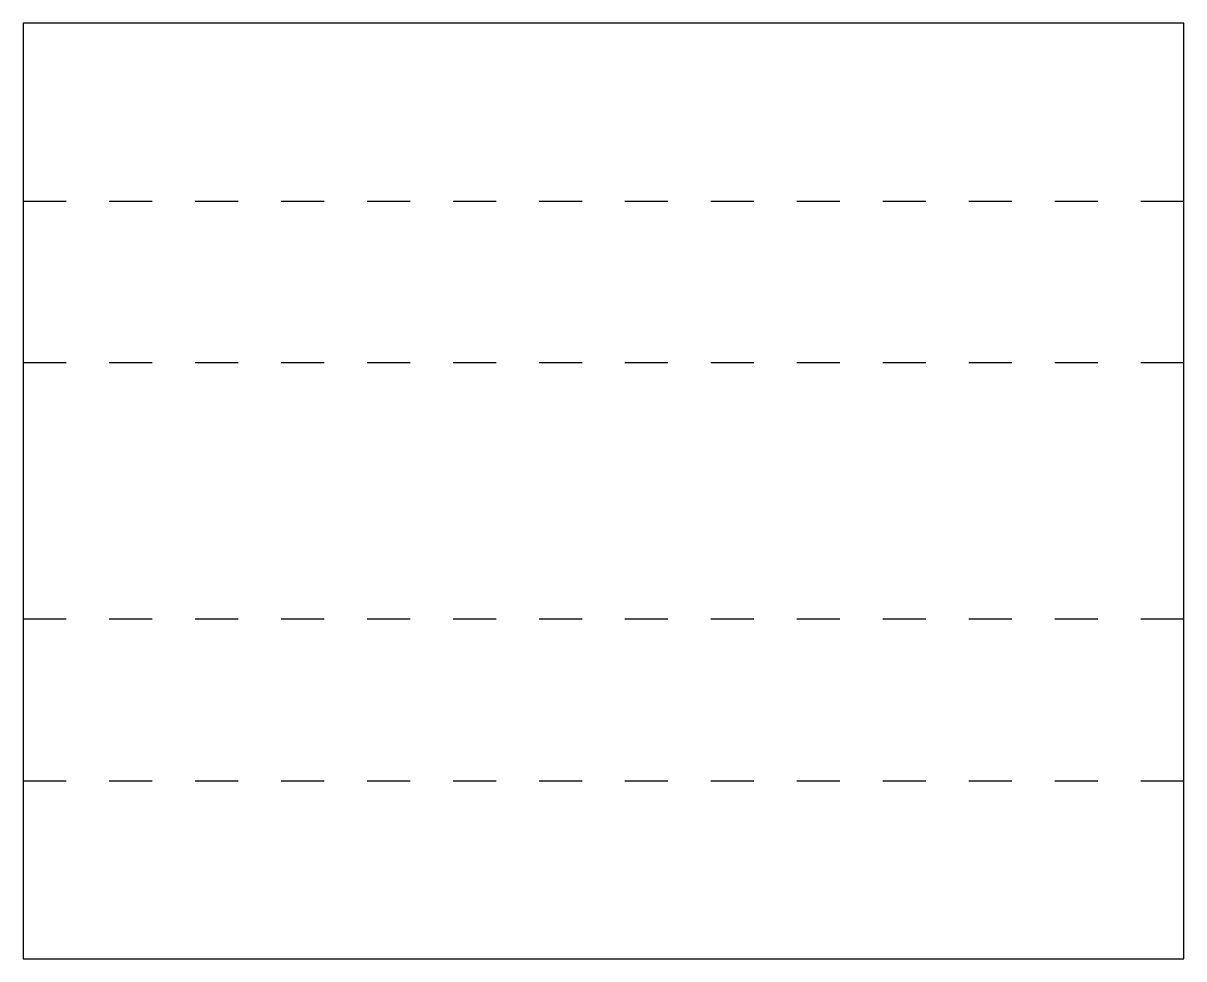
# Model space of a CAD drawing. Extents: x 0 to 1188, y -593 to 900.
# Drawn here: x 1 to 621, y -593 to -93 of the extents above; entities that cross this region are included whole.
import ezdxf

# ---------------------------------------------------------------- set-up
doc = ezdxf.new("R2010")
doc.units = 0
doc.layers.add('Layer_1', color=7, linetype='CONTINUOUS')

msp = doc.modelspace()

# ---------------------------------------------------------------- linework, layer by layer
at = {"layer": 'Layer_1', "color": 7}
for p, q in [((0.7752, -92.55907), (0.7752, -189.65717)), ((620.7752, -92.55907), (0.7752, -92.55907)), ((0.7752, -92.55907), (0.7752, -92.55907)), ((620.7752, -189.65717), (620.7752, -92.55907)), ((0.7752, -189.65717), (0.7752, -286.75527)), ((0.775253, -187.60205), (23.739099, -187.60205)), ((46.701323, -187.60205), (69.664087, -187.60205)), ((92.627022, -187.60205), (115.589277, -187.60205)), ((138.553166, -187.60205), (161.515368, -187.60205)), ((184.479246, -187.60205), (207.443156, -187.60205)), ((230.405952, -187.60205), (253.3693, -187.60205)), ((276.33129, -187.60205), (299.293482, -187.60205)), ((322.257275, -187.60205), (345.220316, -187.60205)), ((368.183663, -187.60205), (391.146025, -187.60205)), ((414.109097, -187.60205), (437.071055, -187.60205)), ((460.03366, -187.60205), (482.996976, -187.60205)), ((505.959974, -187.60205), (528.923322, -187.60205)), ((551.887041, -187.60205), (574.8497, -187.60205)), ((597.813207, -187.60205), (620.775218, -187.60205)), ((620.7752, -286.75527), (620.7752, -189.65717)), ((0.775253, -273.918832), (23.739099, -273.918832)), ((46.701323, -273.918832), (69.664087, -273.918832)), ((92.627022, -273.918832), (115.589277, -273.918832)), ((138.553155, -273.918832), (161.515357, -273.918832)), ((184.479235, -273.918832), (207.443135, -273.918832)), ((230.405931, -273.918832), (253.369279, -273.918832)), ((276.331269, -273.918832), (299.293471, -273.918832)), ((322.257254, -273.918832), (345.220294, -273.918832)), ((368.183642, -273.918832), (391.146004, -273.918832)), ((414.109065, -273.918832), (437.071034, -273.918832)), ((460.033629, -273.918832), (482.996945, -273.918832)), ((505.959942, -273.918832), (528.92329, -273.918832)), ((551.886999, -273.918832), (574.849668, -273.918832)), ((597.813164, -273.918832), (620.775175, -273.918832)), ((0.7752, -286.75527), (0.7752, -439.65713)), ((620.7752, -439.65713), (620.7752, -286.75527)), ((0.775253, -410.917036), (23.739099, -410.917036)), ((46.701323, -410.917036), (69.664087, -410.917036)), ((92.627022, -410.917036), (115.589277, -410.917036)), ((138.553155, -410.917036), (161.515357, -410.917036)), ((184.479235, -410.917036), (207.443135, -410.917036)), ((230.405931, -410.917036), (253.369279, -410.917036)), ((276.331269, -410.917036), (299.293471, -410.917036)), ((322.257254, -410.917036), (345.220294, -410.917036)), ((368.183642, -410.917036), (391.146004, -410.917036)), ((414.109065, -410.917036), (437.071034, -410.917036)), ((460.033629, -410.917036), (482.996945, -410.917036)), ((505.959942, -410.917036), (528.92329, -410.917036)), ((551.886999, -410.917036), (574.849668, -410.917036)), ((597.813164, -410.917036), (620.775175, -410.917036)), ((0.7752, -439.65713), (0.7752, -592.55901)), ((620.7752, -592.55901), (620.7752, -439.65713)), ((0.775253, -497.515989), (23.739099, -497.515989)), ((46.701323, -497.515989), (69.664087, -497.515989)), ((92.627022, -497.515989), (115.589266, -497.515989)), ((138.553144, -497.515989), (161.515357, -497.515989)), ((184.479235, -497.515989), (207.443135, -497.515989)), ((230.405931, -497.515989), (253.369279, -497.515989)), ((276.331259, -497.515989), (299.293461, -497.515989)), ((322.257244, -497.515989), (345.220284, -497.515989)), ((368.183621, -497.515989), (391.145993, -497.515989)), ((414.109054, -497.515989), (437.071013, -497.515989)), ((460.033618, -497.515989), (482.996934, -497.515989)), ((505.959932, -497.515989), (528.92328, -497.515989)), ((551.886988, -497.515989), (574.849647, -497.515989)), ((597.813143, -497.515989), (620.775154, -497.515989)), ((0.7752, -592.55901), (620.7752, -592.55901))]:
    msp.add_line(p, q, dxfattribs=at)

doc.saveas('drawing.dxf')
